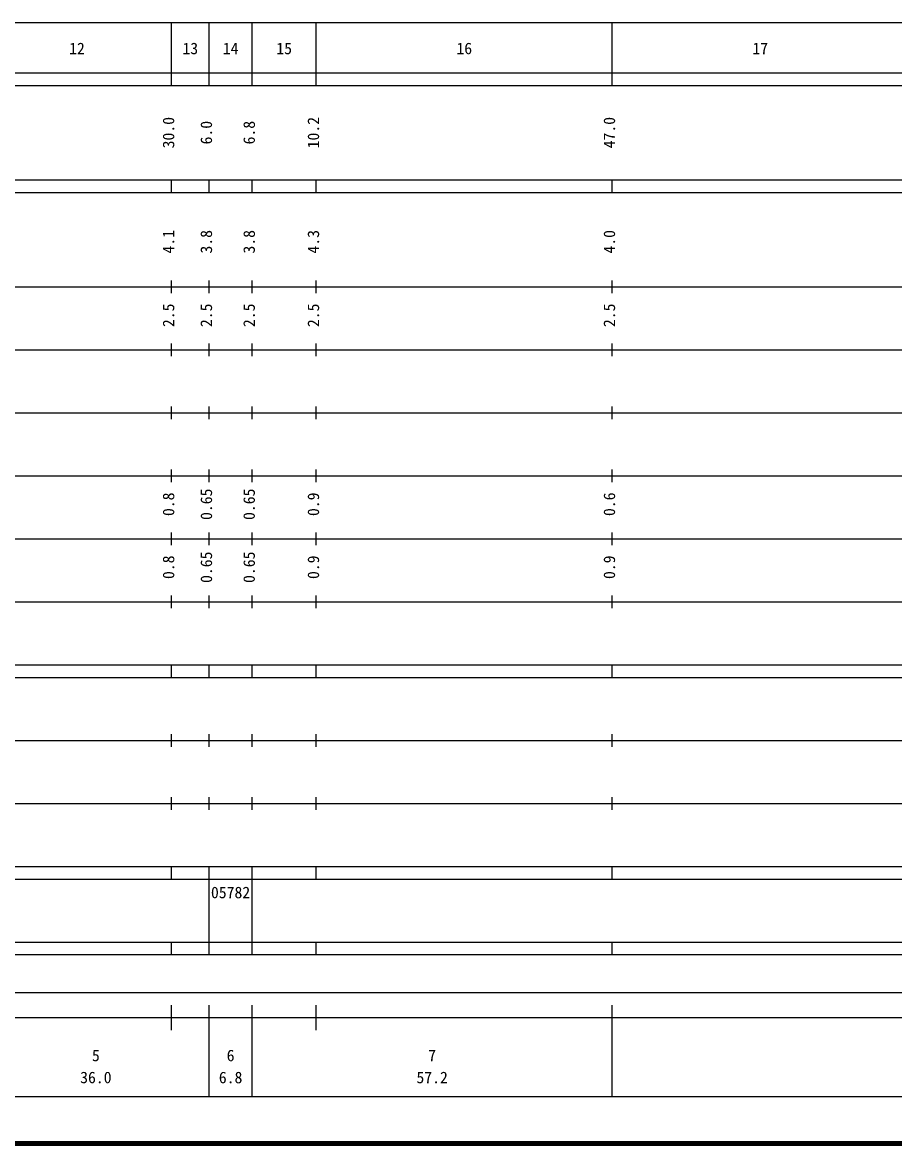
# Model space of a CAD drawing. Units: millimetres on the paper, enlarged 1000 times. Extents: x 40000 to 680000, y 20000 to 380000.
# Drawn here: x 274340 to 412832, y 20000 to 198000 of the extents above; entities that cross this region are included whole.
import ezdxf
from ezdxf.enums import TextEntityAlignment as Align

# ---------------------------------------------------------------- set-up
doc = ezdxf.new("R2010")
doc.units = ezdxf.units.MM
doc.header["$LTSCALE"] = 1000
doc.layers.add('M-TTL', color=2, linetype='Continuous', lineweight=140)
doc.layers.add('M-TTL-BAND', color=7, linetype='Continuous', lineweight=25)
doc.styles.add('ＭＳ ゴシック', font='')
doc.styles.get('ＭＳ ゴシック').set_extended_font_data('MS Gothic')

msp = doc.modelspace()

# ---------------------------------------------------------------- linework, layer by layer
at = {"layer": 'M-TTL'}
msp.add_line((40000, 20000), (680000, 20000), dxfattribs=at)
at = {"layer": 'M-TTL-BAND'}
for p, q in [((68000, 198000), (579000, 198000)), ((298000, 188000), (298000, 198000)), ((304000, 188000), (304000, 198000)), ((310800, 188000), (310800, 198000)), ((321000, 188000), (321000, 198000)), ((368000, 188000), (368000, 198000)), ((40000, 190000), (579000, 190000)), ((40000, 188000), (579000, 188000)), ((40000, 173000), (579000, 173000)), ((298000, 171000), (298000, 173000)), ((304000, 171000), (304000, 173000)), ((310800, 171000), (310800, 173000)), ((321000, 171000), (321000, 173000)), ((368000, 171000), (368000, 173000)), ((40000, 171000), (579000, 171000)), ((298000, 155000), (298000, 157000)), ((304000, 155000), (304000, 157000)), ((310800, 155000), (310800, 157000)), ((321000, 155000), (321000, 157000)), ((368000, 155000), (368000, 157000)), ((40000, 156000), (579000, 156000)), ((46000, 146000), (579000, 146000)), ((298000, 145000), (298000, 147000)), ((304000, 145000), (304000, 147000)), ((310800, 145000), (310800, 147000)), ((321000, 145000), (321000, 147000)), ((368000, 145000), (368000, 147000)), ((52000, 136000), (579000, 136000)), ((298000, 135000), (298000, 137000)), ((304000, 135000), (304000, 137000)), ((310800, 135000), (310800, 137000)), ((321000, 135000), (321000, 137000)), ((368000, 135000), (368000, 137000)), ((298000, 125000), (298000, 127000)), ((304000, 125000), (304000, 127000)), ((310800, 125000), (310800, 127000)), ((321000, 125000), (321000, 127000)), ((368000, 125000), (368000, 127000)), ((46000, 126000), (579000, 126000)), ((52000, 116000), (579000, 116000)), ((298000, 115000), (298000, 117000)), ((304000, 115000), (304000, 117000)), ((310800, 115000), (310800, 117000)), ((321000, 115000), (321000, 117000)), ((368000, 115000), (368000, 117000)), ((298000, 105000), (298000, 107000)), ((304000, 105000), (304000, 107000)), ((310800, 105000), (310800, 107000)), ((321000, 105000), (321000, 107000)), ((368000, 105000), (368000, 107000)), ((46000, 106000), (579000, 106000)), ((40000, 96000), (579000, 96000)), ((298000, 94000), (298000, 96000)), ((304000, 94000), (304000, 96000)), ((310800, 94000), (310800, 96000)), ((321000, 94000), (321000, 96000)), ((368000, 94000), (368000, 96000)), ((40000, 94000), (579000, 94000)), ((49000, 84000), (579000, 84000)), ((298000, 83000), (298000, 85000)), ((304000, 83000), (304000, 85000)), ((310800, 83000), (310800, 85000)), ((321000, 83000), (321000, 85000)), ((368000, 83000), (368000, 85000)), ((298000, 73000), (298000, 75000)), ((304000, 73000), (304000, 75000)), ((310800, 73000), (310800, 75000)), ((321000, 73000), (321000, 75000)), ((368000, 73000), (368000, 75000)), ((40000, 74000), (579000, 74000)), ((40000, 64000), (579000, 64000)), ((298000, 62000), (298000, 64000)), ((304000, 62000), (304000, 64000)), ((310800, 62000), (310800, 64000)), ((321000, 62000), (321000, 64000)), ((368000, 62000), (368000, 64000)), ((40000, 62000), (579000, 62000)), ((304000, 52000), (304000, 62000)), ((310800, 52000), (310800, 62000)), ((40000, 52000), (579000, 52000)), ((298000, 50000), (298000, 52000)), ((304000, 50000), (304000, 52000)), ((310800, 50000), (310800, 52000)), ((321000, 50000), (321000, 52000)), ((368000, 50000), (368000, 52000)), ((40000, 50000), (579000, 50000)), ((71000, 44000), (565000, 44000)), ((298000, 38000), (298000, 42000)), ((304000, 27500), (304000, 42000)), ((310800, 27500), (310800, 42000)), ((321000, 38000), (321000, 42000)), ((368000, 27500), (368000, 42000)), ((40000, 40000), (579000, 40000)), ((68000, 27500), (579000, 27500))]:
    msp.add_line(p, q, dxfattribs=at)

# ---------------------------------------------------------------- texts
at = {"layer": 'M-TTL-BAND', "style": 'ＭＳ ゴシック'}
for s, p in [('12', (283000, 192405)), ('13', (301000, 192405)), ('14', (307400, 192405)), ('15', (315900, 192405)), ('16', (344500, 192405)), ('17', (391500, 192405)), ('5', (286000, 32523)), ('6', (307400, 32523)), ('7', (339400, 32523)), ('36.0', (286000, 29033)), ('6.8', (307400, 29033)), ('57.2', (339400, 29033))]:
    msp.add_text(s, height=1833, dxfattribs=at).set_placement(p, align=Align.BOTTOM_CENTER)
for s, p in [('30.0', (299000, 180500)), ('6.0', (305000, 180500)), ('6.8', (311800, 180500)), ('10.2', (322000, 180500)), ('47.0', (369000, 180500)), ('4.1', (299000, 163174)), ('3.8', (305000, 163174)), ('3.8', (311800, 163174)), ('4.3', (322000, 163174)), ('4.0', (369000, 163174)), ('2.5', (299000, 151500)), ('2.5', (305000, 151500)), ('2.5', (311800, 151500)), ('2.5', (322000, 151500)), ('2.5', (369000, 151500)), ('0.8', (299000, 121500)), ('0.65', (305000, 121500)), ('0.65', (311800, 121500)), ('0.9', (322000, 121500)), ('0.6', (369000, 121500)), ('0.8', (299000, 111500)), ('0.65', (305000, 111500)), ('0.65', (311800, 111500)), ('0.9', (322000, 111500)), ('0.9', (369000, 111500))]:
    msp.add_text(s, height=1833, rotation=90, dxfattribs=at).set_placement(p, align=Align.BOTTOM_CENTER)
msp.add_text('05782', height=1833, dxfattribs=at).set_placement((304275, 58405), align=Align.BOTTOM_LEFT)

doc.saveas('drawing.dxf')
